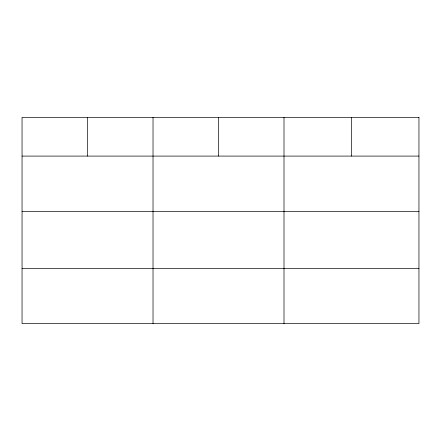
<?xml version="1.0" encoding="UTF-8"?>
<svg xmlns="http://www.w3.org/2000/svg" width="441" height="441" viewBox="0 0 441 441"><rect width="100%" height="100%" fill="white"/><g stroke="black" fill="none" stroke-linecap="round" stroke-linejoin="round"><path stroke-width="0.66" d="M22.05 156.086L418.95 156.086M22.05 211.377L418.95 211.377M22.05 268.337L418.95 268.337M351.477 117.378L351.477 156.086M284.004 117.378L284.004 323.622M218.516 117.378L218.516 156.086M153.027 117.378L153.027 323.622M87.539 117.378L87.539 156.086M418.95 117.378L22.05 117.378L22.05 323.622L418.95 323.622L418.95 117.378"/></g></svg>
